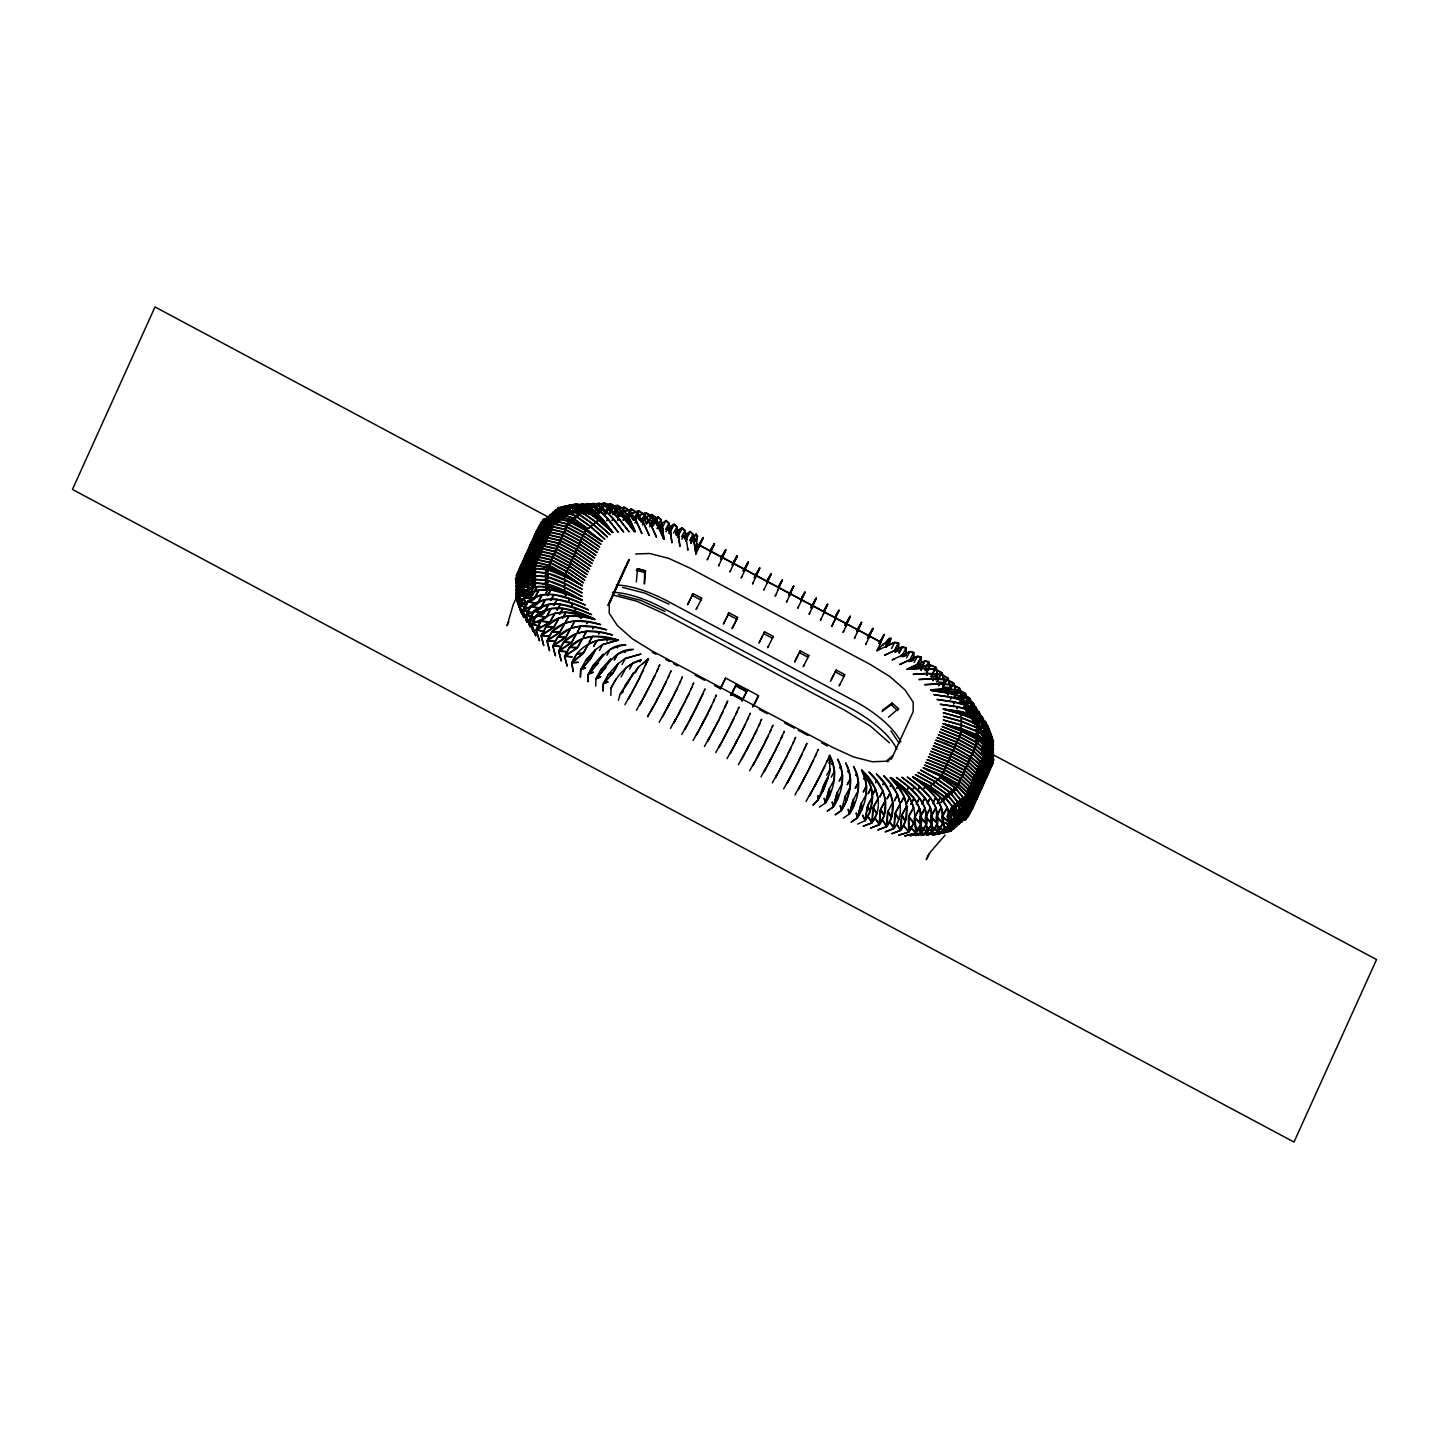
<?xml version="1.0" encoding="UTF-8"?>
<svg xmlns="http://www.w3.org/2000/svg" width="1449" height="1449" viewBox="0 0 1449 1449"><rect width="100%" height="100%" fill="white"/><g stroke="black" fill="none" stroke-linecap="round" stroke-linejoin="round"><path stroke-width="1.5" d="M895.084 652.141L898.271 650.583L898.452 643.501L894.721 642.595L891.479 648.5M898.507 650.51L898.688 643.084L894.939 642.179L877.025 650.601L881.119 641.979M906.042 655.147L906.241 647.739L902.492 646.815L884.578 655.256L902.039 647.323L899.032 653.155L902.256 647.232L905.86 648.12M913.594 659.802L913.776 652.376L910.044 651.47L892.113 659.911L893.816 659.259M928.682 669.094L928.881 661.686L925.132 660.762L907.219 669.203L921.582 668.55L920.984 670.344L921.944 668.587L934.605 669.529M831.237 777.099L834.425 771.285L832.541 762.935M831.581 764.366L832.487 762.699L829.589 755.472L826.473 762.319M839.569 768.024L840.474 766.358L837.576 759.131C846.596 774.146 842.231 793.056 833.356 807.057L827.125 811.168L833.302 806.821L832.197 801.895L833.483 806.169L836.816 793.454L842.141 783.42L842.467 775.179L839.225 781.102L842.412 774.943L840.529 766.593M847.574 771.665L848.48 770.017L845.582 762.79C854.584 777.805 850.219 796.715 841.362 810.716L835.113 814.827L841.308 810.48L840.203 805.553L841.489 809.828L845.093 796.932L846.162 801.623L841.76 809.629M855.58 775.324L856.486 773.675L853.57 766.449C862.59 781.446 858.225 800.373 849.349 814.356M863.568 778.982L864.473 777.334L861.575 770.107C876.844 782.605 884.705 805.988 872.044 822.996L863.133 826.22L871.863 822.724L868.223 816.946L871.918 822.036L872.841 808.506L878.148 798.797M690.883 543.466L691.028 539.3M695.955 552.25L695.9 553.844L699.994 545.204M822.869 791.154L823.032 786.988L818.268 799.377L818.178 795.628L818.033 800.011L813.106 804.919L818.033 800.011L823.104 790.937L828.339 777.081M825.369 803.398C834.226 789.397 838.591 770.488 829.589 755.472L829.226 763.695L830.186 761.92M834.479 771.52L834.135 779.761L828.828 789.796L825.477 802.511L824.209 798.236L825.314 803.163L819.355 807.093M894.341 827.542L895.247 814.012L898.724 819.518M892.819 802.583L891.624 817.218L887.929 810.933M697.313 543.882L695.9 553.844L692.857 534.717M829.353 788.51L830.386 793.889M837.359 792.168L838.391 797.548M845.347 795.809L846.379 801.188L850.128 787.423M853.352 799.468L854.385 804.847M861.34 803.126L862.372 808.506M826.745 775.143L829.915 769.347L829.589 755.472M811.186 607.493L816.185 598.383L812.672 605.519M838.826 610.518L835.312 617.618M850.146 616.568L845.347 625.316L850.146 616.531L846.633 623.668M867.48 638.321L872.787 628.631L869.273 635.767M830.132 769.129C830.44 777.298 822.108 782.659 823.104 790.737L828.122 777.497L822.815 787.187M710.173 553.337L714.266 544.752M710.771 551.145L714.538 543.538L711.169 549.008M721.511 559.314L725.587 550.801M722.091 557.195L725.858 549.588L720.461 558.753M732.814 565.436L736.907 556.851M744.134 571.467L748.227 562.9M744.732 569.294L748.499 561.669L743.409 570.96L748.264 562.085M755.454 577.517L759.819 567.718L754.386 576.992M766.793 583.512L770.868 574.999M767.372 581.393L771.14 573.768L767.698 579.419M778.095 589.616L782.46 579.817L779.019 585.468M778.711 587.37L782.206 580.288L778.348 587.316M789.433 595.666L793.78 585.867L788.691 595.141L793.545 586.284L790.031 593.42M800.754 601.661L805.101 591.917L801.659 597.549M801.333 599.524L804.847 592.387L800.989 599.415M812.074 607.765L816.421 597.966L810.987 607.24M823.394 613.815L827.741 604.016L824.3 609.649M823.974 611.623L827.506 604.487L823.63 611.514M834.715 619.864L839.062 610.065L835.62 615.698M846.035 625.841L850.382 616.115L845.147 625.624M857.355 631.963L861.702 622.146L858.261 627.797M857.953 629.717L861.467 622.617L856.613 631.438M868.676 637.995L873.023 628.196L867.788 637.723M633.412 672.934L620.027 694.451L618.397 700.356M647.848 660.038L645.348 665.544M635.278 672.861L638.448 667.047L648.446 658.715L640.204 676.031M696.951 705.989L705.047 688.945L704.449 690.267M782.243 736.183L781.192 738.121L784.289 731.292L783.692 732.614M517.854 594.307L513.272 604.45L507.023 625.714L508.871 621.657M607.964 605.211L626.113 565.074M608.272 605.374L629.246 559.731L609.286 603.871L609.214 613.253L617.383 625.588L632.398 638.828L651.76 650.764L832.903 747.521L853.425 756.903L872.244 761.757L886.227 761.232L893.001 755.454L887.694 761.848M630.261 694.94L624.954 704.631M633.231 690.141L643.682 669.692M697.983 547.016L703.218 537.488L699.45 545.096M696.498 552.522L695.9 553.844L693.039 534.065L690.159 531.366L683.982 535.732L684.707 539.01M702.946 538.702L698.853 547.287M644.551 696.19L646.634 691.734M659.168 666.087L659.766 664.765L656.814 671.322M707.818 558.571L707.221 559.894L711.314 551.254M657.937 669.239L651.67 681.791M655.872 702.24L657.955 697.784M720.624 559.097L722.417 555.221M669.257 675.288L662.99 687.84M670.489 672.137L671.086 670.796L668.134 677.353M719.139 564.603L718.541 565.943L722.634 557.304M667.192 708.271L669.275 703.834M681.809 678.186L682.407 676.846L679.454 683.403M730.459 570.652L729.861 571.993L733.955 563.353M680.577 681.338L674.31 693.89M678.512 714.321L680.07 710.861M678.748 713.904L680.595 709.883M693.129 684.218L693.727 682.896L690.775 689.452M741.779 576.702L741.182 578.024L745.275 569.403M691.898 687.387L685.631 699.939M689.833 720.37L691.916 715.933M754.585 577.245L756.378 573.369M737.07 617.944L736.472 619.266L737.432 617.491M753.1 582.752L752.502 584.074L759.548 568.95M703.218 693.437L691.245 717.164M693.093 740.511L697.947 731.654M701.153 726.42L703.236 721.982M715.77 696.317L716.367 694.995L713.415 701.551M764.42 588.801L763.822 590.123L767.916 581.502M714.538 699.487L708.271 712.039M720.316 688.619L725.496 677.987L758.642 695.701L753.462 706.333M721.004 687.84L720.551 688.873L714.484 685.504M712.473 732.469L714.556 728.014M775.74 594.851L775.143 596.173L779.236 587.551M723.794 738.519L725.877 734.063M738.41 708.416L739.008 707.094L736.056 713.651M787.061 600.9L786.463 602.223L790.556 593.601M737.179 711.586L730.912 724.138M772.679 636.962L772.082 638.284L773.042 636.528M735.114 744.569L737.197 740.113M753.154 706.279L753.607 705.265M748.499 717.617L742.232 730.187M749.731 714.466L750.328 713.143L747.376 719.7M798.381 606.95L797.783 608.272L801.877 599.651M746.434 750.618L748.517 746.163M761.051 720.515L761.649 719.193L758.552 726.021L759.511 724.265M809.701 612.999L809.103 614.322L813.197 605.7M759.819 723.667L753.552 736.237M757.755 756.668L759.33 753.208L753.208 764.927M757.99 756.251L759.837 752.212M772.371 726.565L772.969 725.243L770.017 731.799M821.022 619.049L820.424 620.371L824.517 611.732M771.14 729.716L764.873 742.286M808.307 655.999L807.709 657.321L808.669 655.546M769.075 762.717L771.158 758.262M782.46 735.766L776.193 748.336M772.335 782.84L777.189 773.983M780.395 768.767L782.478 764.311M795.012 738.664L795.628 737.342L792.657 743.898M843.662 631.148L843.064 632.47L847.158 623.831M793.78 741.816L787.513 754.368M831.364 679.418L833.99 673.984M854.982 637.18L854.385 638.52L858.478 629.88M844.206 675.18L843.608 676.502L844.568 674.745M803.036 780.848L805.119 776.41M817.653 750.745L818.268 749.423L815.298 755.98M866.303 643.229L865.705 644.551L869.798 635.93M816.421 753.915L810.154 766.467M811.386 791.715L806.079 801.406M814.356 786.898L821.076 774.001M879.996 644.044L884.343 634.245L879.253 643.537L884.107 634.662L880.575 641.871L699.469 545.041M827.741 759.964L821.329 772.806M928.954 853.66L926.237 859.692L930.475 851.94L945.074 835.149M835.62 618.198L831.744 626.421L835.838 617.781M702.095 695.502L703 693.854M719.592 718.088L727.688 701.044L724.735 707.601M798.834 760.417L806.948 743.373L803.978 749.93M655.002 675.741L645.964 692.966M666.323 681.791L657.285 699.016M677.643 687.84L668.605 705.065M688.963 693.89L679.925 711.115M711.604 705.989L702.566 723.214M720.986 687.695L725.695 678.295M730.749 695.303L736.382 684.019M722.924 712.039L713.886 729.264M736.653 684.163L731.021 695.448M747.593 690.014L741.96 701.298M734.245 718.088L725.206 735.313M752.647 707.021L758.298 695.719M745.565 724.138L736.527 741.345M756.885 730.187L747.847 747.394M768.205 736.237L759.167 753.444M779.526 742.268L770.488 759.493M790.846 748.318L781.808 765.543M802.166 754.368L793.128 771.592M813.487 760.417L804.449 777.642M824.807 766.467L816.439 782.46M693.111 593.818L687.478 604.831L692.749 594.253M729.028 612.999L723.395 624.03L728.666 613.434M764.637 632.036L759.004 643.048L762.464 635.767M800.246 651.054L794.613 662.084L798.091 654.785M836.164 670.253L830.531 681.265M793.798 770.361L787.332 782.822M628.685 698.4L640.186 676.81M640.005 704.449L646.109 692.713M651.507 682.859L639.625 705.21M651.326 710.499L662.827 688.909M668.75 704.812L659.132 722.363M674.147 694.959L662.265 717.309M673.966 722.598L685.468 700.99M685.286 728.648L691.39 716.911M696.788 707.04L684.906 729.408M696.607 734.697L707.873 713.506M708.108 713.089L696.226 735.458M707.927 740.747L714.031 729.01M719.428 719.139L707.547 741.508M719.247 746.796L725.369 735.06M730.749 725.188L718.867 747.557M730.568 752.828L736.69 741.109M742.069 731.238L730.187 753.607M748.01 747.159L738.374 764.692M753.389 737.287L741.508 759.638M764.71 743.337L752.828 765.688M764.529 770.977L770.651 759.258M776.03 749.387L764.148 771.737M775.849 777.026L781.971 765.289M787.35 755.436L775.469 777.787M787.169 783.076L793.291 771.339M798.671 761.486L786.789 783.837M798.49 789.125L804.612 777.389M809.991 767.535L798.109 789.886M809.81 795.175L815.932 783.438M821.311 773.567L809.43 795.936M532.417 539.589L540.223 525.444L549.334 530.316L535.822 533.467M552.377 526.802L537.941 530.551L547.523 535.659L556.615 518.633L568.696 521.441L565.454 527.364M535.098 559.314L529.917 545.096L538.974 528.215L548.084 533.087L534.572 536.239M558.916 515.753L563.987 506.48L576.901 503.727L587.062 507.947L600.429 519.122L612.764 532.471L598.31 519.956L596.934 521.441L597.912 519.684L583.476 509.468L579.817 515.101L583.059 509.179L572.156 505.393L567.356 514.123L558.336 508.074L571.703 505.23L566.396 514.92M520.952 588.475L516.55 596.499L530.135 592.17L516.17 586.374L520.752 599.542L515.717 586.193L520.807 576.919C541.618 564.657 563.951 578.93 582.19 589.272L565.69 580.614L564.277 582.19L565.237 580.433L548.881 573.84L545.186 579.564L548.41 573.641L536.257 572.192L531.475 580.94L521.26 577.1L535.75 572.138L530.443 581.828L516.858 586.139L525.824 590.268M531.855 571.54L536.637 562.792L548.718 565.599M561.107 519.43L566.414 509.74L553.047 512.584L562.067 518.633L566.867 509.885L577.771 513.689L574.547 519.611L578.187 513.978L592.623 524.176L591.663 525.951L593.021 524.466L607.475 536.981L593.257 524.049L578.006 513.272L566.631 509.323L552.649 512.294L547.559 521.568L549.008 527.418M564.204 516.333L569.059 507.476L555.692 510.32L564.712 516.387L569.511 507.639L580.415 511.443L577.191 517.347L580.832 511.714L595.267 521.93L594.289 523.687L595.666 522.22L610.12 534.717L595.901 521.785L580.651 511.026L569.276 507.059L555.293 510.03L550.203 519.322L552.123 527.11M526.078 586.193L516.206 582.733L520.771 595.901L515.753 582.552L520.825 573.279C541.654 561.017 563.969 575.289 582.226 585.631L565.726 576.956L564.295 578.549L565.599 575.869L582.226 585.631L566.088 574.329L548.954 565.182L536.365 562.248L521.278 566.179M567.211 513.87L571.268 506.462L582.842 503.727L591.572 507.947L602.693 519.122L612.764 532.471L600.194 519.557L598.89 521.024L599.85 519.249L587.189 508.671L583.585 514.286L587.678 506.57L593.583 512.529L589.471 513.344M571.359 513.852L576.666 504.143L564.349 506.77L572.283 513.055L577.064 504.324L586.827 508.364M572.645 513.671L576.72 506.262L588.294 503.528L597.024 507.748L608.145 518.923L618.216 532.272L607.91 519.34L606.66 520.807L607.62 519.05L597.097 508.454L593.565 514.069L599.306 503.709L607.692 507.766L604.45 513.671L607.982 508.056L618.524 518.651L617.546 520.408L618.814 518.941L629.101 531.874L619.031 518.525L607.91 507.331L599.198 503.129L587.606 505.846L583.549 513.272M573.261 513.381L576.774 506.969L582.697 512.928M545.476 571.504L551.671 560.31L567.899 568.986L566.939 570.761L568.352 569.222L584.726 580.107L568.588 568.805L551.453 559.658L538.865 556.742L523.759 560.654M577.318 513.834L582.625 504.143L571.558 506.752L578.187 513.055M546.001 571.631L550.421 563.081L566.65 571.739L565.69 573.514L567.102 571.993L583.476 582.86L567.338 571.576L550.203 562.411L537.615 559.495L522.509 563.426M578.097 513.471L582.969 504.306L591.355 508.364L588.457 514.449L593.112 506.371L599.035 512.33M578.712 513.181L582.226 506.77L588.149 512.729L584.019 513.544M582.752 513.634L588.077 503.944L577.01 506.552L583.621 512.855L588.421 504.107L596.789 508.164M588.203 513.435L593.51 503.745L582.462 506.353L589.073 512.656M589 513.073L593.855 503.908L602.241 507.965L598.998 513.87L602.53 508.255L613.072 518.851L612.094 520.608L613.362 519.14L623.668 532.073L613.597 518.724L602.476 507.53L593.746 503.328L582.154 506.063M593.655 513.236L598.962 503.546L587.896 506.154L594.525 512.457M584.418 532.127L585.378 530.352L569.149 521.694L563.48 533.015M584.925 532.254L586.483 529.718L602.186 541.473L586.7 529.302L570.218 519.267L558.046 515.772L543.321 519.195L533.667 536.818L538.611 551.453L534.12 537.072L543.683 542.18L534.808 536.891L548.302 533.739M596.282 514.051L600.339 506.625L610.609 503.709L617.89 507.748L626.765 518.633L634.553 531.674L624.247 518.742L622.998 520.209L623.958 518.452L613.434 507.856L609.902 513.471L613.144 507.567L604.758 503.509L599.977 512.258L593.347 505.955L604.414 503.346L599.56 512.203M596.843 513.743L600.339 507.331L605.066 513.127M564.44 576.267L565.4 574.51L549.171 565.834M564.947 576.394L565.853 574.746L578.731 583.766M605.066 513.834L610.373 504.125L600.574 506.915L605.881 513.037L610.663 504.288L617.654 508.164L614.43 514.069L617.89 508.454L626.294 518.76L625.334 520.517L626.529 519.05L634.553 531.674L624.483 518.325L613.362 507.132L604.631 502.93L593.058 505.647M605.591 513.942L608.634 508.382L617.528 505.158L623.324 508.834L629.844 519.195L635.296 531.692L629.627 519.611L628.486 521.097L629.446 519.34L623.269 509.541L619.846 515.174M605.936 513.888L608.58 509.07L610.898 512.747M554.532 613.452L549.225 623.161L536.873 629.717L544.607 631.601L536.239 630.061L539.517 640.875L535.858 629.989L540.93 620.697C556.507 607.131 577.68 612.366 594.833 619.466L582.281 616.803L580.958 618.542L581.918 616.785L569.258 615.825L565.671 621.73L568.914 615.807L559.151 618.017L554.351 626.765L546.418 626.403L558.734 618.107L553.427 627.797L541.926 635.296L548.809 636.238L541.346 635.694L543.737 645.529L540.984 635.658L546.074 626.385C559.06 613.036 578.495 613.869 594.833 619.466L580.669 615.028L579.763 616.694M612.456 514.431L617.292 505.574L608.797 508.653L610.627 511.533M612.746 514.467L617.528 505.719L623.088 509.251M613.199 513.942L615.227 510.229L624.139 507.005L629.917 510.7L636.455 521.06L641.889 533.558L636.22 521.477L635.079 522.962L636.039 521.205L629.862 511.388L626.457 517.039L629.699 511.117L624.139 507.585M613.416 514.141L615.173 510.936L618.651 516.442M619.049 516.297L623.903 507.44L615.408 510.501L619.339 516.315M620.534 515.826L622.563 512.113L631.474 508.907L637.252 512.584L643.791 522.944L649.224 535.442L643.555 523.361L642.414 524.846L643.392 523.089L637.198 513.272M620.752 516.025L622.509 512.819L625.986 518.325M626.674 518.199L631.474 509.468L637.035 513L633.793 518.923M627.87 517.71L629.898 514.015L638.81 510.791L644.588 514.467L651.126 524.828L656.56 537.325L650.891 525.244L649.75 526.73L650.728 524.973L644.533 515.156M628.087 517.909L629.844 514.703L633.322 520.209M579.31 616.731L580.27 614.956L566.106 612.347L562.466 618.198L565.708 612.275L554.967 613.416L550.185 622.146L541.328 620.77M634.01 520.1L638.81 511.352L644.37 514.884L641.364 520.97M635.205 519.611L637.252 515.898L646.145 512.674L651.923 516.351L658.462 526.712L663.914 539.209L661.052 519.448L658.172 516.75L651.941 520.879L649.895 524.574M635.423 519.793L637.18 516.587L639.498 520.263M642.106 521.694L644.135 517.981L651.778 514.377L656.216 517.655L663.914 539.209L658.226 527.128L657.085 528.613L658.063 526.856L651.869 517.058L648.464 522.691L651.706 516.768L646.145 513.236L641.056 521.948L645.91 513.091L637.415 516.17L640.15 520.499M642.269 521.875L644.008 518.651L646.363 523.832M646.707 523.669L651.561 514.812L644.244 518.235L646.942 523.669M627.019 563.063L628.812 559.803M588.113 644.207L582.806 653.897L572.5 662.483L578.187 662.338L571.975 662.918L573.116 671.611L571.685 662.954C578.821 644.733 599.632 635.55 618.27 640.114L602.603 644.751L599.415 650.547M662.066 527.907L665.942 520.825M636.328 581.918L637.542 568.877L645.366 570.888L644.407 572.645L643.61 570.707M665.888 531.892L667.935 528.179L674.165 524.067L677.045 526.766L679.907 546.527L678.802 535.985M669.094 533.341L673.948 524.484L676.828 527.182L673.586 533.087M669.275 533.323L674.057 524.592L667.989 528.414L668.713 531.692M595.684 679.092L600.774 669.8L610.735 658.679M678.06 535.224L681.936 528.142L675.977 532.073L676.719 535.351M595.738 686.083L595.919 679.001L600.81 676.81L596.354 678.494C607.258 666.812 614.267 648.681 633.358 649.406L625.841 650.945L624.936 652.611M678.223 535.242L682.044 528.233L684.816 530.841L681.573 536.746M617.473 654.133L614.231 660.038L617.691 654.042L625.606 651.036M681.899 539.209L683.928 535.496M686.047 538.883L689.941 531.783M618.053 663.751L612.746 673.441L603.907 683.149L608.127 681.881L603.454 683.656L603.056 691.155L603.237 683.729L608.308 674.455L618.288 663.334M686.21 538.883L690.05 531.892L692.821 534.482L689.688 540.531M686.808 539.644L685.902 541.31L686.754 539.408L684.87 531.058M610.79 688.384C616.984 675.741 627.037 663.588 641.164 659.838L640.023 661.903M616.079 679.02L611.007 688.293L610.826 695.393M697.367 536.673L694.198 542.469L697.367 536.474L696.009 534.482M696.19 545.947L697.603 536.039L696.172 533.975L691.264 538.666M697.784 546.762L699.849 542.958M698.128 546.762L702.982 537.905M627.87 683.059L633.177 673.368M628.305 699.161L633.376 689.887M710.427 551.037L714.303 543.955L711.097 549.171M636.491 710.264L641.346 701.407M720.769 558.861L725.623 550.004M700.555 600.067L701.515 598.31M697.078 607.692L696.118 609.449L701.841 598.274L692.966 593.529L692.006 595.285L700.881 600.031M652.666 707.456L647.594 716.73L656.017 701.986M736.943 556.054L732.089 564.911L737.179 555.619L733.411 563.244L736.599 557.448M743.065 570.942L745.13 567.139M670.452 728.412L675.306 719.555M673.586 723.359L678.657 714.085M754.277 577.843L759.584 568.135M681.773 734.462L686.627 725.605M767.028 581.284L770.904 574.184M704.413 746.561L709.267 737.704M768.604 645.91L767.644 647.667L773.368 636.473L764.492 631.746L763.532 633.503L772.389 638.23M747.322 689.869L742.123 700.121L731.51 694.27L731.908 693.075L742.54 698.925M715.734 752.611L720.588 743.735M727.054 758.642L731.908 749.785M810.879 608.073L816.185 598.383M804.213 664.928L803.253 666.685L808.977 655.509L800.12 650.764L799.142 652.521L808.017 657.266M749.694 770.741L754.549 761.884M834.95 617.564L838.826 610.482M761.015 776.791L765.869 767.934M844.984 625.298L847.013 621.585M840.13 684.127L839.17 685.884L844.876 674.691L836.019 669.963L835.059 671.72L843.916 676.448M783.655 788.89L788.51 780.033M867.607 637.469L869.654 633.684M872.787 628.667L867.933 637.488M794.976 794.94L799.83 786.082M878.945 643.428L880.974 639.715M885.737 644.733L888.98 638.828L890.809 638.538L886.027 647.395L889.106 644.57L891.117 638.121L889.197 638.411L882.658 645.493M886.353 645.765L885.448 647.413L886.571 645.674L894.504 642.668M894.486 650.456L898.308 643.465L894.576 650.583M900.698 656.741L901.676 654.966L909.592 651.978M902.129 655.238L906.005 648.156L905.824 655.238L902.709 656.415M909.682 659.893L913.558 652.793L913.377 659.893L908.704 661.65M892.059 703.254L891.099 705.011L892.982 704.504M916.166 666.16L920.948 657.411L917.362 656.542L914.12 662.447M844.821 797.113L850.146 787.079L850.472 778.837L847.23 784.742L850.418 778.602L848.534 770.252M888.491 717.201L898.308 708.76M916.257 666.305L921.093 657.448M919.119 668.17L921.147 664.457M843.336 818.069L849.295 814.121L848.19 809.212L849.476 813.487L852.809 800.772L858.134 790.737L858.46 782.496L855.218 788.401L858.406 782.261L856.522 773.911M924.77 669.184L928.646 662.102L928.465 669.184L925.35 670.362M926.491 672.807L930.439 665.435L935.728 667.609L930.946 676.339L937.304 675.958L935.945 667.699L931.091 676.556M891.407 759.131L913.16 711.713L913.232 702.294L905.009 689.887L889.903 676.556L870.414 664.548L689.289 567.791L668.641 558.336L649.695 553.482L635.64 553.989M935.311 679.599L937.068 676.375L931.164 676.937M935.565 679.653L937.594 675.94L936.181 667.283L930.675 665.019L919.554 666.069L907.219 669.203L921.818 668.134L935.185 669.13L942.14 672.716L944.875 682.588M857.736 824.083L865.035 820.641L862.59 815.226L865.144 819.971L867.208 806.785L872.515 797.095L870.125 811.368L867.679 805.463L872.461 796.733L871.302 787.93L868.06 793.853L871.193 787.676L867.027 778.493L866.049 780.25L866.9 778.222L861.575 770.107C874.598 783.728 876.047 805.59 865.162 820.913M936.833 681.736L941.633 672.988L934.949 669.565M937.05 681.99L941.904 673.133L944.513 682.551L938.916 682.135M942.538 686.174L944.295 682.968L938.952 682.57M942.901 687.152L947.755 678.295L950.381 687.714L942.701 686.898L947.483 678.15L940.818 674.727M948.389 691.336L950.146 688.13L944.802 687.732M948.697 691.445L952.174 685.015L939.513 684.073L938.535 685.83L939.151 684.037L924.77 684.689L939.387 683.62L952.754 684.616L959.691 688.203L962.444 698.074L960.397 701.769M948.552 692.061L953.333 683.312L946.668 679.889M948.769 692.314L953.605 683.457L956.231 692.876L950.635 692.459M954.239 696.498L955.996 693.292L950.671 692.894M954.547 696.607L958.024 690.177L945.364 689.235L944.404 690.992L945.002 689.199L930.638 689.851L945.237 688.782L958.604 689.778L965.559 693.365L968.294 703.236L966.266 706.931M954.619 697.476L959.473 688.619L962.082 698.038L954.402 697.223L959.202 688.474L952.518 685.051M900.155 804.467L894.848 814.157L893.942 827.687L890.229 822.597L893.888 828.375L885.158 831.871L894.051 828.647C906.712 811.639 898.851 788.274 883.582 775.758L891.063 784.543L890.266 786.572L891.244 784.815L897.42 794.613L894.359 800.808L897.601 794.885L900.064 804.086L895.283 812.817L898.96 819.102M960.089 701.66L961.846 698.454L954.746 697.929M960.017 703.49L965.324 693.781L967.932 703.2L960.27 702.385L965.052 693.636L958.387 690.213M964.219 708.126L969.526 698.436L973.04 708.833L964.436 706.985M965.07 708.434L967.715 703.616L960.596 703.091M913.685 807.763L908.378 817.453L908.704 831.273L903.759 825.894L908.704 831.98L898.67 835.167L908.94 832.269L914.029 822.996C917.905 804.032 905.064 788.365 890.918 777.642L900.753 786.97L900.028 789.017L900.988 787.26L909.392 797.566L906.386 803.778L909.628 797.856L913.522 807.365L908.74 816.113L913.794 822.706M967.968 712.999L973.275 703.308L977.423 714.592L968.131 711.821L972.931 703.091L964.563 697.585L961.321 703.508L964.146 697.458L948.878 693.346L947.918 695.103L948.443 693.238L931.309 690.503L948.678 692.803L964.799 697.168L973.493 702.892L977.84 714.719L973.782 722.127M968.421 717.273L972.804 709.249L964.853 707.782L966.284 711.586M960.524 732.922L961.43 731.256L946.74 725.551M969.363 716.331L973.438 708.905L969.761 698.02L961.792 693.31L946.849 690.557L930.638 689.851L946.614 690.974L946.034 692.821L947.012 691.046L961.176 693.654L958.332 699.65L961.575 693.727L969.218 698.255L963.839 707.673L966.646 701.642L951.377 697.512L950.417 699.269L950.961 697.404L933.808 694.669L951.196 696.969L967.298 701.334L976.01 707.058L980.357 718.885L975.702 727.326L979.705 719.175L971.12 716.875M960.904 733.266L961.882 731.51L978.111 740.167M940.546 777.062L941.452 775.414L923.285 767.843L941.687 774.998L958.821 784.144L968.186 792.947L973.13 807.582L968.041 816.856L952.935 820.786M972.804 723.033L978.618 712.057L970.25 706.551L967.026 712.473L969.834 706.442L954.565 702.312L953.605 704.087L954.148 702.204L936.996 699.469L954.366 701.787L970.486 706.134L979.198 711.857L983.545 723.685L980.484 729.264M973.656 721.982L978.963 712.292L983.11 723.576L973.837 720.805M976.825 726.782L982.15 717.092L986.298 728.376L977.006 725.605L981.806 716.875L973.438 711.368M980.249 728.811L982.875 723.993L974.308 721.674M980.466 730.767L985.32 721.91L989.468 733.194L980.194 730.423L984.976 721.674L976.626 716.168M974.942 745.981L979.071 738.211L988.2 745.981L983.418 754.712L993.434 759.656L988.58 746.307L983.273 755.998L988.127 768.296L980.738 764.873M981.879 735.041L987.186 725.333L991.732 737.36L982.042 733.828L986.823 725.08L978.039 718.776L974.797 724.699L977.586 718.632L961.665 713.288L960.687 715.045L961.212 713.125L943.353 709.086L960.741 711.405L976.843 715.752L985.555 721.493L989.902 733.303L983.038 745.8L987.838 757.537L982.313 755.309M982.549 735.223L986.063 728.793L977.495 726.492M982.657 735.911L986.715 728.503L982.368 716.675L973.674 710.952L957.554 706.587L940.184 704.286L957.318 707.021L956.775 708.887L957.753 707.13L973.022 711.26L970.196 717.291L975.775 707.474L979.922 718.758L970.649 715.987L975.431 707.257L967.081 701.751M954.963 790.122L962.335 776.284L971.319 784.742M955.344 790.484L958.586 784.561L967.57 793.02M987.113 746.778L992.185 737.505L987.421 724.917L978.274 718.36L961.448 712.709L943.353 709.086L961.665 714.448L961.158 716.404L962.136 714.629L978.492 721.222M982.766 757.61L987.548 748.879L978.564 740.421L971.573 754.621M950.598 817.634L958.876 824.064L945.291 827.325L959.274 824.354L964.364 815.062L960.524 799.486L952.373 789.651L937.141 778.874L920.64 770.089L936.905 779.29L936.344 781.337L937.304 779.58L951.739 789.777L948.914 795.99L952.156 790.067L959.981 799.522L955.181 808.252L963.965 814.791L960.289 799.902L954.982 809.611L958.713 823.358L947.519 815.515L952.047 806.278L944.223 796.823L940.981 802.746L943.824 796.533L929.37 786.336L928.411 788.093L928.972 786.046L912.707 776.845L924.824 786.463L924.136 788.528L925.114 786.771L935.637 797.367L932.703 803.579L935.927 797.656L941.216 807.365L936.434 816.095L942.81 822.869L941.433 807.763L936.126 817.453L937.666 831.418L931.508 825.894L937.72 832.143L926.436 835.167L938.01 832.432L943.1 823.159C945.654 802.04 928.465 787.441 912.707 776.845L929.207 785.63L944.44 796.407L952.591 806.242L956.431 821.818L951.359 831.11L937.358 834.081L950.942 830.82L942.43 824.807L950.779 830.114L947.048 816.367L952.373 806.658L956.032 821.547M962.788 801.768L971.699 785.086L976.409 799.069L966.537 793.491L974.199 779.58L978.908 793.545L969.037 787.966M627.96 682.769L620.552 693.763L623.251 691.499L620.172 694.306M638.538 666.775L625.026 685.449M642.903 663.787L648.446 658.715M595.648 649.387L585.668 660.509L580.596 669.782L580.415 677.208L580.814 669.71L585.487 667.935L581.266 669.203L590.105 659.494L595.412 649.804L585.903 660.418L590.902 658.335L595.684 649.605L602.603 644.407L618.27 640.114C601.915 634.517 582.48 633.666 569.493 647.033L564.422 656.306L567.157 666.178L564.766 656.343L572.228 656.886L565.345 655.944L576.847 648.446L582.154 638.755L569.837 647.051L577.771 647.413L582.57 638.665L592.333 636.455L589.091 642.378L592.677 636.473L605.338 637.433L604.378 639.19L605.7 637.451L618.27 640.114L607.964 639.516L607.059 641.183M603.182 654.024L593.221 665.163L588.149 674.437L587.95 681.863L588.366 674.346L593.257 672.155L588.819 673.857C599.705 662.175 606.714 644.026 625.805 644.769L618.288 646.308L617.383 647.957M581.266 668.858L590.123 659.15L585.668 660.853M596.372 678.168L605.211 668.46L600.755 670.144M603.925 682.823L612.764 673.097L608.308 674.799M878.728 649.967L877.025 650.601L883.709 643.447M598.455 662.99L593.438 665.073M606.008 667.645L600.991 669.728M621.096 676.937L625.877 668.188L632.561 663.425M877.025 650.601L878.148 649.587M606.968 655.202L610.138 649.387L618.071 646.381M622.056 664.493L625.244 658.697L640.911 654.06L625.244 658.353L618.325 663.551L613.543 672.282L608.544 674.383M629.609 669.148L632.796 663.334L640.712 660.327M675.922 531.837L682.171 527.708L685.051 530.425L687.895 550.185L687.496 548.392M982.585 748.264L986.66 746.633L982.911 745.366M981.516 749.024L985.248 747.521M895.174 651.76L898.271 650.583M902.636 656.777L905.589 655.654M917.145 656.614L899.666 664.548L917.597 656.125L921.329 657.031L920.93 664.53L917.815 665.725M910.171 661.432L913.142 660.309M917.724 666.087L920.695 664.946M925.277 670.724L928.248 669.601M521.205 584.4L535.695 579.437L530.388 589.127L516.804 593.456L525.77 597.568L516.116 593.673L520.698 606.841L515.663 593.492L520.752 584.219C541.564 571.975 563.896 586.229 582.136 596.571L565.635 587.914L564.222 589.489L565.182 587.733L548.827 581.14L545.132 586.863L548.374 580.94L536.202 579.491L530.841 588.294L516.895 582.498L530.479 578.187L535.786 568.479L521.278 573.46L531.493 577.282L536.275 568.551L548.447 570L545.204 575.923L548.899 570.182L565.255 576.774M981.897 752.973L986.044 751.542M980.973 753.625L988.562 751.017L993.652 741.743L988.616 728.394L979.18 720.986L961.901 714.031L943.353 709.086L960.506 711.821L959.962 713.705L960.922 711.93L976.191 716.06L973.384 722.091M983.943 755.907L988.091 754.476M982.839 756.613L988.544 754.675L993.616 745.384L988.598 732.035L979.144 724.645L961.882 717.69L943.335 712.745L961.647 718.106L961.14 720.044L962.1 718.287L978.455 724.88L975.684 730.984L978.926 725.061L987.983 732.162L983.201 740.91L993.163 745.203L988.363 732.451L983.056 742.16L987.856 753.878L982.35 751.651M983.907 759.548L988.055 758.135L982.259 755.798M980.919 760.924L988.508 758.316L993.597 749.042L988.562 735.694L979.126 728.286L961.846 721.33L943.299 716.386L961.611 721.747L961.104 723.703L962.082 721.928L978.437 728.521L975.648 734.625L978.89 728.72L987.964 735.82M981.824 763.913L988.037 761.776L982.241 759.457M980.901 764.565L988.49 761.975L993.561 752.683L988.544 739.334L979.089 731.944L961.828 724.989L943.281 720.044L961.593 725.406L961.085 727.344L962.045 725.587L978.401 732.18L975.63 738.284L978.872 732.361L987.946 739.461L983.146 748.209L993.108 752.502L988.309 739.769L983.002 749.459L987.801 761.178L982.295 758.95M979.723 768.278L988.001 765.434L982.223 763.098M977.079 769.528L988.453 765.615L993.543 756.342L988.508 742.993L979.071 735.603L961.792 728.63L943.245 723.685L961.683 730.151M975.883 772.661L988.363 768.93C971.391 758.678 955.978 745.112 935.764 740.24L953.931 747.811L953.424 749.821L954.384 748.064L970.613 756.74M975.485 773.132L988.816 769.147L993.905 759.874L988.816 745.873L979.289 737.776L961.901 729.735L943.245 723.685L961.575 729.046L961.049 731.002M539.988 524.792L555.094 520.861L567.682 523.777L584.816 532.942L600.955 544.244L584.581 533.359L583.168 534.88L584.128 533.123L567.899 524.447M554.858 521.278L540.441 525.027L550.584 530.135M538.738 527.545L553.844 523.632L566.432 526.548L583.567 535.695L599.705 546.998L583.331 536.112L581.918 537.633L582.878 535.876L566.65 527.201L559.731 541.292M553.627 524.049L539.191 527.798L549.334 532.906M537.488 530.316L552.594 526.385L565.182 529.302L582.317 538.467L598.455 549.751L582.081 538.883L580.669 540.405L581.629 538.63L565.4 529.972M536.257 533.069L551.344 529.139L563.933 532.055L581.067 541.22L597.205 552.522L580.832 541.636L579.419 543.158L580.379 541.401L564.15 532.725L558.481 544.045M551.127 529.555L536.71 533.304L546.834 538.412M535.007 535.822L550.095 531.91L562.683 534.826L579.817 543.973L595.956 555.275L579.582 544.389L578.169 545.911L579.129 544.154L562.9 535.478L555.981 549.569M549.877 532.326L535.46 536.076L545.585 541.183M533.757 538.593L548.845 534.663L561.433 537.579L578.568 546.744L594.706 558.028L578.332 547.161L576.919 548.682L577.879 546.907L561.651 538.249L554.732 552.323M548.628 535.079L534.21 538.829L544.335 543.936M532.508 541.346L547.613 537.416L560.183 540.332L577.318 549.497L593.456 560.799L577.1 549.914L575.67 551.435L576.648 549.678L560.401 541.002M547.378 537.833L532.96 541.582L543.085 546.69M531.258 544.099L546.364 540.187L558.934 543.103L576.068 552.25L592.206 563.552L575.851 552.667L574.42 554.206L575.398 552.431L559.151 543.755L553.482 555.076M546.128 540.604L531.711 544.353L541.835 549.461M530.008 546.871L545.114 542.94L557.684 545.856L574.818 555.021L590.957 566.305L574.601 555.438L573.17 556.959L574.148 555.184L557.919 546.527L552.232 557.847M544.878 543.357L530.461 547.106L540.586 552.214M528.758 549.624L543.864 545.693L556.434 548.61L573.569 557.774L589.707 569.077L573.351 558.191L571.92 559.712L572.898 557.956L556.67 549.28L549.732 563.353M543.629 546.11L529.211 549.859L539.336 554.985M527.508 552.377L542.614 548.465L555.184 551.381L572.319 560.528L588.457 571.83L572.101 560.944L570.689 562.484L571.649 560.709L555.42 552.033M542.379 548.881L527.961 552.63L538.104 557.738M526.259 555.148L541.365 551.218L553.935 554.134L571.087 563.299L587.207 574.583L570.852 563.715L569.439 565.237L570.399 563.462L554.17 554.804L548.483 566.124M541.129 551.634L526.712 555.384L536.854 560.491M525.009 557.901L540.115 553.971L552.703 556.905L569.837 566.052L585.976 577.354L569.602 566.468L568.189 567.99L569.149 566.233L552.92 557.557L547.251 568.877M539.879 554.406L525.462 558.137L535.605 563.263M538.63 557.159L524.212 560.908L534.355 566.016M537.398 559.912L522.962 563.661L533.105 568.769L539.137 557.267L551.218 560.075M536.148 562.683L521.712 566.414L531.294 571.54L540.386 554.514L552.467 557.322M977.26 775.143L987.566 772.462L977.984 767.354M977.224 775.505L988.019 772.715M973.945 778.439L986.316 775.233L976.753 770.107M973.819 778.837L986.769 775.469M972.569 781.591L985.519 778.222M971.464 783.963L983.817 780.739L976.155 776.664M971.319 784.344L984.269 780.993M970.214 786.716L982.567 783.511L974.905 779.417M970.069 787.115L983.02 783.746M971.029 788.944L981.317 786.264L973.674 782.17M970.993 789.307L981.77 786.499M967.715 792.241L980.067 789.017L972.424 784.941M967.588 792.621L980.52 789.27M966.465 794.994L978.818 791.788L969.254 786.662M966.338 795.392L979.27 792.023M967.28 797.222L977.568 794.541L968.004 789.433M967.244 797.584L978.021 794.777M966.03 799.975L976.336 797.294L968.675 793.219M963.839 800.899L976.789 797.548M960.651 803.815L975.086 800.065L965.505 794.94M960.433 804.231L975.539 800.301M961.466 806.024L973.837 802.818L966.175 798.725M959.184 806.984L974.289 803.054M973.04 805.825L957.934 809.737L972.587 805.572L964.925 801.496M971.79 808.578L956.684 812.509L971.337 808.343L961.756 803.235M955.67 814.845L970.087 811.096L960.524 805.988M955.434 815.262L970.54 811.349M953.17 820.369L967.588 816.62L958.024 811.512M537.072 530.714L550.584 527.563L541.473 522.691M550.801 528.215L537.289 531.366L546.418 536.239M533.323 538.992L546.834 535.84L537.724 530.968L528.668 547.867L533.612 562.502L529.12 548.102L538.702 553.21L529.809 547.921L543.321 544.77L551.616 529.682L563.697 532.489M547.07 536.492L533.558 539.644L542.433 544.933L532.87 539.825M532.073 541.745L545.585 538.593L536.474 533.721M530.823 544.516L544.335 541.365L535.224 536.492L527.418 550.62L532.363 565.255M529.591 547.269L543.085 544.118L533.975 539.245L524.936 556.144L529.863 570.779L525.371 556.38L534.953 561.487L526.059 556.199L539.571 553.047L547.867 537.959L559.948 540.767M528.342 550.022L541.854 546.871L532.725 541.998L523.687 558.897L528.631 573.532L524.14 559.133L533.703 564.259L524.81 558.97L538.322 555.818L546.635 540.712L558.698 543.52M542.071 547.541L528.559 550.692L537.452 555.981L527.871 550.855L532.598 564.838M527.092 552.793L540.604 549.642L531.475 544.77M525.842 555.547L539.354 552.395L530.225 547.523L522.437 561.651L527.382 576.285L522.89 561.904L532.453 567.012L523.56 561.723L537.072 558.571M524.592 558.3L538.104 555.148L528.976 550.276L519.937 567.175L524.882 581.81L520.39 567.428L529.954 572.536L521.06 567.247L534.572 564.096L542.886 548.99L554.967 551.797M523.343 561.071L536.854 557.919L527.726 553.047L518.688 569.946L523.632 584.563L519.811 572.174M522.093 563.824L535.605 560.672L526.494 555.8M520.843 566.577L534.355 563.426L525.244 558.553L517.438 572.699L522.383 587.334L517.891 572.935L527.454 578.042L518.579 572.753L532.091 569.62M519.593 569.348L533.105 566.197L523.995 561.324L516.188 575.452L521.133 590.087M519.829 570L533.323 566.849L541.636 551.761L553.717 554.55M518.344 572.101L531.855 568.95L522.745 564.078L517.094 574.855L530.606 571.703L521.495 566.831M530.841 572.373L517.329 575.525L526.44 580.397M552.504 525.896L539.336 528.577L548.12 533.92M564.132 514.612L553.717 516.514L558.1 508.49L566.215 514.232M553.88 517.221L564.313 515.301M563.752 517.184L551.236 519.466L557.738 524.049M559.024 519.811L548.591 521.712L553.464 525.154M545.947 523.977L558.463 521.676L563.77 511.986L550.403 514.83L559.423 520.879L564.222 512.149L575.144 515.935L571.902 521.857L575.543 516.224L589.978 526.44L589.019 528.197L590.377 526.712L604.831 539.227L590.612 526.295L575.362 515.518L564.005 511.569L550.004 514.54L544.915 523.813L547.324 533.558M563.57 514.522L559.731 515.21L564.114 507.186L571.232 513.127L567.392 513.834M607.674 639.552L597.133 640.549L593.601 646.489L596.843 640.585L588.457 644.062L583.675 652.793L577.064 653.644M553.518 525.081L543.755 519.448L557.811 516.206L549.551 530.986L536.039 534.138L544.933 539.426L535.369 534.301L539.861 548.7L534.916 534.065L541.238 522.038L556.344 518.108L568.914 521.024L586.066 530.189L602.186 541.473M946.306 679.853L933.645 678.911L932.685 680.668L933.301 678.875L918.92 679.527L933.536 678.458L946.903 679.454L953.84 683.04L956.575 692.912M906.567 657.81L909.809 651.887L913.413 652.756M564.693 577.517L565.146 575.651L548.682 568.026L544.987 573.732L548.229 567.809L535.985 565.69L531.203 574.42L520.916 569.964L535.478 565.599L530.171 575.289L516.532 579.02L525.552 583.73L515.844 579.238L520.481 593.003L515.391 579.02L520.463 569.747L535.713 565.182L548.447 567.392L565.834 575.434L582.226 585.631M555.365 521.405L567.447 524.212M554.116 524.158L566.197 526.965M564.947 529.718L552.866 526.911L544.57 542.017L531.058 545.168L539.952 550.457L530.37 545.349L534.427 557.322M562.447 535.242L550.366 532.435L540.821 550.294L527.309 553.446L536.202 558.734L526.621 553.627L531.113 568.008L526.168 553.373M549.117 535.188L561.198 537.996M557.467 546.273L545.385 543.484L535.822 561.324L522.31 564.476L531.203 569.765L521.64 564.657L526.132 579.057L521.187 564.422M544.136 546.237L556.217 549.044M537.887 560.038L549.968 562.828M928.501 662.066L924.915 661.179L921.673 667.101L924.679 661.269L907.219 669.203L930.149 665.453L927.197 671.34M564.712 530.243L569.982 519.684L558.3 516.333L545.82 539.263L532.308 542.415L541.202 547.704L531.62 542.578L536.112 556.977L531.167 542.343M560.98 538.521L570.417 519.937L586.048 529.446L585.577 531.366M622.4 587.352L644.714 593.076L669.021 604.197M618.433 594.615L640.73 600.357L665.037 611.46M612.655 594.978L636.528 601.118L663.66 613.507L844.785 710.282L870.396 726.058L889.451 742.848M977.187 715.009L968.62 712.709L970.287 716.838M535.406 617.328L526.82 615.01L539.789 609.304L545.096 599.614L531.258 606.044L540.785 608.345L545.567 599.596L557.032 599.451L553.79 605.374L557.448 599.56L572.717 603.69L571.757 605.465L573.134 603.798L588.475 609.848C570.689 601.48 548.61 592.587 530.823 605.917L525.752 615.191L530.099 627.019L526.168 615.318L535.17 617.745M982.567 734.77L991.514 737.776L982.983 753.1L987.783 764.837L982.259 762.609M943.245 723.685L961.665 730.839L978.799 740.004L988.146 748.807L993.09 763.424L984.269 779.906L979.542 767.01L988.671 771.882M982.295 752.158L992.855 756.577L988.453 764.601L983.654 752.864M923.285 767.843L941.035 775.885L957.535 785.919L966.483 795.284L971.047 810.426M926.636 769.89L940.799 776.302L940.274 778.33L941.904 775.65L958.133 784.326M937.575 680.632L940.455 674.691L927.795 673.749L926.835 675.506L927.451 673.713L913.069 674.365L927.668 673.296L941.035 674.292L947.99 677.878L950.725 687.75M699.306 545.331L880.431 642.106M558.191 522.365L155.007 306.953L72.45 489.436L1293.993 1142.047L1376.55 959.564L981.335 748.427M975.612 745.692L959.383 737.016L958.423 738.791L958.93 736.78L940.763 729.209L959.166 736.364L976.3 745.511L985.646 754.313L990.591 768.948L983.02 782.677L978.292 769.781L987.421 774.654M974.362 748.463L958.133 739.787L957.173 741.544L957.68 739.533L939.513 731.962L957.916 739.117L975.05 748.282L984.414 757.084L989.341 771.719L980.538 788.184L975.811 775.287L984.922 780.16M973.112 751.216L956.883 742.54L955.923 744.315L956.431 742.305L938.264 734.734L956.666 741.888L973.8 751.035L983.165 759.837L988.109 774.472L979.289 790.955L974.561 778.059L983.672 782.931M983.074 758.081L992.637 763.188L987.928 749.224L980.267 763.134L990.138 768.713L985.429 754.73M971.862 753.969L955.634 745.293L954.674 747.068L955.181 745.058L937.014 737.487L955.416 744.641L972.551 753.788L981.915 762.591L986.86 777.225M989.921 769.129L980.792 764.257L985.519 777.153L991.17 766.376L982.042 761.504L986.769 774.382M969.381 759.493L953.134 750.817L952.174 752.592L952.681 750.582L934.514 743.011L952.917 750.165L970.051 759.312L979.415 768.115L984.36 782.75L975.539 799.232L970.812 786.336L979.922 791.208M978.22 766.938L987.349 771.81L983.291 760.761M546.182 536.655L536.619 531.548L541.328 545.512M968.131 762.246L951.884 753.571L950.924 755.346L951.45 753.335L933.265 745.764L951.667 752.919L968.801 762.065L978.166 770.868L983.11 785.503L974.289 801.985L969.562 789.089L978.673 793.961M976.97 769.691L986.099 774.563L981.371 761.667M966.881 765.018L950.653 756.342L949.675 758.099L950.2 756.088L932.015 748.517L950.417 755.672L967.552 764.837L976.916 773.639L981.861 788.274M986.171 777.407L977.061 772.534L981.788 785.43M975.72 772.462L984.849 777.334L980.122 764.438M965.632 767.771L949.403 759.095L948.425 760.87L948.95 758.859L930.765 751.288L949.167 758.443L966.302 767.59L975.666 776.392L980.611 791.027L973.04 804.738L968.312 791.842L977.441 796.715M975.503 772.878L985.066 777.986L972.714 781.192L977.351 793.889L968.24 789.017M976.3 776.193L983.599 780.087L978.872 767.191M964.382 770.524L948.153 761.848L947.175 763.623L947.7 761.613L929.515 754.041L947.918 761.196L965.07 770.361L974.416 779.145L979.361 793.78L970.54 810.263L965.813 797.367L974.942 802.239M975.05 778.946L982.35 782.84L977.622 769.944M963.132 773.295L946.903 764.619L945.925 766.376L946.451 764.384L928.266 756.795L946.668 763.949L963.82 773.114L973.167 781.917L978.111 796.552L965.994 818.594L961.611 805.246L970.377 810.571M982.422 785.684L973.311 780.812L978.039 793.708L985.61 779.997L980.665 765.362M973.8 781.699L981.1 785.612L976.372 772.715M961.882 776.048L945.654 767.372L944.694 769.147L945.201 767.137L927.016 759.566L945.436 766.72L962.571 775.867L971.917 784.67L976.861 799.305M981.172 788.437L972.062 783.565L976.789 796.461M970.739 783.492L979.85 788.365L975.123 775.469M960.633 778.801L944.404 770.144L943.444 771.9L943.951 769.89L925.784 762.319L944.187 769.473L961.321 778.638L970.667 787.423L975.612 802.058L965.958 819.699L951.232 823.104L965.523 819.428L956.322 813.831L965.324 818.757L960.941 805.39L970.45 787.858L975.159 801.822L965.288 796.244M969.49 786.246L978.6 791.118L973.873 778.222M959.383 781.572L943.154 772.897L942.194 774.654L942.701 772.661L924.534 765.072L942.937 772.226L960.071 781.391L969.417 790.194L974.362 804.829L969.29 814.103L954.185 818.015L968.838 813.867L959.274 808.741L968.62 813.197L963.893 800.301M968.82 792.748L976.101 796.642L971.373 783.746M976.191 799.486L967.063 794.613L971.79 807.51M965.74 794.523L974.851 799.395L970.124 786.517M966.32 798.272L973.601 802.166L968.874 789.27M973.692 804.992L964.563 800.12L969.29 813.016M965.07 801.025L972.351 804.919L967.642 792.023M972.442 807.763L963.313 802.891L968.041 815.787M961.991 802.8L971.12 807.673L966.392 794.795M521.64 570.978L528.704 575.289L521.06 571.196M735.965 685.323L746.633 691.028M960.741 805.572L969.87 810.444L965.143 797.548M735.694 685.92L746.362 691.626M958.242 811.078L967.371 815.95L962.643 803.072M526.204 580.814L516.641 575.706L521.368 589.671M731.673 693.654L742.359 699.541L731.6 693.962M652.177 652.213L656.071 654.296M665.797 659.494L669.692 661.577M673.586 663.66L677.552 665.906M695.013 675.089L704.739 680.306M759.312 709.449L767.101 713.614M784.615 722.979L794.36 728.177M798.254 730.26L807.981 735.458M821.547 742.83L827.415 745.963M547.885 534.337L538.666 528.722L542.814 543.61L538.231 528.468M941.234 776.555L956.865 786.064M585.831 530.606L598.709 539.608M557.43 524.411L550.62 519.593L552.178 525.969M553.083 525.462L547.976 521.857L549.008 526.096M651.724 514.938L655.98 518.072L652.738 523.995M978.944 721.421L988.019 728.521L983.237 737.251L993.181 741.562L988.399 728.811L983.074 738.501L986.28 746.326M975.829 744.116L978.6 737.994L962.136 730.368L961.176 732.125L962.027 729.227L978.383 735.82L975.594 741.924L978.836 736.02L987.91 743.12L983.128 751.868L993.09 756.161L988.29 743.409M559.857 515.916L562.701 518.307M974.072 749.097L976.861 742.939L960.633 734.263L959.673 736.038L960.18 734.027L942.013 726.456L960.415 733.611L977.55 742.757L986.896 751.56L991.841 766.195M970.323 757.374L976.065 745.945L985.048 754.386M969.091 760.127L974.815 748.698L983.799 757.157M966.592 765.652L973.565 751.451L982.549 759.91M965.342 768.405L971.065 756.976L980.067 765.434M964.092 771.176L969.834 759.729L978.818 768.187M961.593 776.682L968.584 762.5L977.568 770.94M960.343 779.453L967.334 765.253L976.318 773.712M959.093 782.206L964.835 770.777L973.819 779.218M666.051 520.934L668.822 523.524L665.58 529.446M658.063 517.275L660.835 519.865L657.592 525.788M977.314 743.174L986.298 751.633L981.516 760.381L991.388 765.96L986.678 751.977L977.767 768.658L987.657 774.237L982.929 760.254L975.268 774.164L985.157 779.743L980.43 765.778M972.315 754.223L981.317 762.663M966.085 768.006L975.068 776.465M972.569 781.989L963.585 773.531L953.696 791.879L959.836 781.808L968.82 790.266M961.085 779.055L970.069 787.495M591.645 508.653L602.168 519.249L601.208 521.006L602.476 519.539L612.764 532.471L598.546 519.539L583.295 508.762L571.92 504.813L557.937 507.784L552.848 517.058L554.297 522.908M571.341 507.168L577.245 513.127M957.3 786.336L965.885 795.32M677.788 537.525L678.748 535.768L676.864 527.418M669.782 533.866L670.76 532.109L668.877 523.759M661.795 530.207L662.754 528.45L660.871 520.1M890.881 730.785L899.358 743.591M979.017 765.887L988.906 771.466L984.179 757.501L976.517 771.411L986.407 776.99L981.679 763.007L972.786 779.689L982.657 785.267L977.93 771.303L970.287 785.213L980.158 790.792L975.431 776.809M974.018 776.936L983.907 782.514L979.18 768.531L971.536 782.442L981.408 788.021L976.68 774.056L967.787 790.719L977.658 796.298L972.949 782.333L961.104 804.068L970.613 810.154L966.248 795.7M964.038 798.997L973.909 804.575L969.2 790.611M876.953 813.45L873.258 807.165L878.04 798.417L875.576 789.234L872.334 795.157L875.413 788.962L869.219 779.145L868.259 780.92L869.056 778.874L861.575 770.107C870.595 785.104 866.212 804.014 857.355 818.015L851.106 822.144L857.301 817.779L856.196 812.871L857.482 817.127L860.815 804.43L866.14 794.378L866.466 786.137L863.224 792.06L866.411 785.919L864.528 777.57M656.089 518.325L663.914 539.209L662.809 528.686M982.35 735.422L980.665 731.292L989.25 733.611L983.183 744.551L993.126 748.861L988.345 736.11M971.971 718.939L973.637 723.069M520.952 602.784L516.152 590.033L525.788 593.927L516.84 589.797L530.425 585.487L535.732 575.778L521.223 580.759L531.439 584.581L536.221 575.851L548.392 577.3L545.15 583.222L548.845 577.481L565.219 584.074L564.241 585.849L565.671 584.255L582.172 592.931C563.915 582.589 541.6 568.316 520.771 580.578L515.699 589.852L520.716 603.201M536.166 531.312L541.111 545.947M534.898 545.82L537.362 554.224L534.536 545.856M553.246 517.347L554.822 523.723M545.331 524.103L547.939 534.735M545.82 539.1L542.687 526.349L547.758 517.076L561.125 514.232L556.271 523.089L561.578 514.395L572.5 518.199L569.258 524.103L572.898 518.47L587.334 528.686L586.374 530.443L587.968 528.541L572.717 517.782L561.361 513.815L547.36 516.786L542.27 526.078L545.639 539.698M675.741 532.489L676.448 535.623M660.726 528.034L659.983 524.755L666.178 520.408L669.058 523.107L671.901 542.868L670.815 532.344M659.748 525.172L660.454 528.305M651.76 521.513L652.467 524.647M896.859 749.26A66.364 24.325 28.7 0 0 847.14 706.478L665.997 609.703A66.364 24.325 28.7 0 0 612.366 592.315M616.332 585.052A66.364 24.325 28.7 0 1 669.981 602.44L851.106 699.215A66.364 24.325 28.7 0 1 900.843 741.997M644.624 572.5L644.37 583.983L645.584 570.743L637.325 568.624L636.365 570.381L644.624 572.5M691.264 538.883L691.101 543.248L695.955 534.391L691.264 538.883M873.24 808.361L872.334 821.891L876.717 813.867L873.24 808.361M880.177 810.389L879.253 823.92L875.558 818.83L879.199 824.608L870.487 828.103L879.38 824.879C892.041 807.872 884.18 784.489 868.911 771.991L876.391 780.776L875.594 782.804L876.554 781.047L882.749 790.846L879.688 797.041L882.912 791.118L885.393 800.319L880.594 809.049L884.288 815.334L885.484 800.681L880.177 810.389M880.575 810.245L879.67 823.775L884.053 815.751L880.575 810.245M887.513 812.273L886.607 825.803L882.894 820.714L886.534 826.491L877.822 829.987L886.716 826.763C899.376 809.756 891.515 786.372 876.247 773.875L883.727 782.659L882.93 784.688L883.908 782.931L890.084 792.73L887.023 798.924L890.247 793.001L892.729 802.203L887.513 812.273M887.911 812.128L887.005 825.658L891.389 817.634L887.911 812.128M901.459 816.022L900.535 829.553L896.84 824.463L900.481 830.241L891.751 833.736L900.644 830.512C913.323 813.505 905.462 790.122 890.175 777.624L897.674 786.39L896.877 788.437L897.837 786.68L904.031 796.479L900.952 802.674L904.194 796.751L906.657 805.934L901.876 814.682L905.553 820.967L906.766 806.314L901.459 816.022M901.858 815.878L900.934 829.408L905.335 821.384L901.858 815.878M867.553 806.622L865.488 819.808L869.889 811.784L867.553 806.622M829.1 789.614L825.767 802.329L830.15 794.306L829.1 789.614M837.105 793.273L833.773 805.988L838.156 797.964L837.105 793.273M853.099 800.572L849.766 813.287L854.149 805.264L853.099 800.572M861.086 804.231L857.754 816.946L862.155 808.922L861.086 804.231M736.78 619.212L732.035 628.631L737.74 617.455L728.883 612.71L727.923 614.467L736.78 619.212M543.52 519.865L539.137 527.889L552.304 525.208L543.52 519.865M550.167 515.246L545.784 523.27L558.282 520.97L550.167 515.246M520.698 570.381L516.297 578.405L529.954 574.655L520.698 570.381M552.812 513L548.428 521.006L560.926 518.724L552.812 513M521.06 573.876L516.659 581.9L530.243 577.571L521.06 573.876M555.456 510.736L551.073 518.76L563.57 516.478L555.456 510.736M521.024 577.517L516.641 585.541L530.225 581.23L521.024 577.517M521.006 581.176L516.605 589.2L530.189 584.871L521.006 581.176M556.108 518.525L551.272 527.382L541.691 522.274L556.108 518.525M520.97 584.816L516.587 592.84L530.171 588.529L520.97 584.816M520.716 587.877L515.645 597.151L520.662 610.5L516.098 597.332L525.752 601.226L516.786 597.097L530.37 592.786L535.677 583.078L521.169 588.059L531.385 591.88L536.166 583.15L548.338 584.599L545.096 590.522L548.791 584.78L565.164 591.373L564.186 593.148L565.617 591.554L582.118 600.23C563.86 589.888 541.546 575.615 520.716 587.877M522.183 592.116L517.094 601.389L521.857 613.978L517.547 601.534L526.947 604.686L518.217 601.263L531.566 596.245L536.873 586.555L522.618 592.261L532.58 595.322L537.362 586.591L549.243 587.225L546.001 593.148L549.696 587.388L565.617 592.732L564.657 594.488L566.07 592.876L582.118 600.23C563.987 590.866 541.6 579.22 522.183 592.116M522.401 592.677L517.999 600.701L531.348 595.684L522.401 592.677M524.466 596.3L519.394 605.573L523.723 617.401L519.811 605.7L528.813 608.127L520.463 605.392L533.431 599.687L538.738 589.997L524.882 596.427L534.427 598.727L539.209 589.978L550.656 589.834L547.432 595.756L551.091 589.942L566.36 594.072L565.382 595.847L566.776 594.181L582.118 600.23C564.331 591.862 542.252 582.969 524.466 596.3M524.665 596.843L520.263 604.867L533.232 599.162L524.665 596.843M527.653 601.118L522.564 610.391L526.911 622.219L522.998 610.5L532 612.945L523.65 610.21L536.619 604.505L541.926 594.796L528.07 601.226L537.615 603.545L542.397 594.796L553.844 594.651L550.602 600.556L554.279 594.76L569.529 598.89L568.569 600.647L569.964 598.998L585.305 605.03C567.519 596.68 545.44 587.769 527.653 601.118M527.834 601.643L523.451 609.667L536.42 603.961L527.834 601.643M531.022 606.461L526.639 614.485L539.589 608.779L531.022 606.461M534.011 610.735L528.921 620.009L533.268 631.836L529.356 620.118L538.358 622.563L530.008 619.828L542.977 614.122L548.283 604.414L534.427 610.844L543.973 613.162L548.754 604.414L560.202 604.269L556.977 610.174L560.636 604.378L575.905 608.508L574.927 610.264L576.322 608.616L591.663 614.648C573.876 606.298 551.797 597.386 534.011 610.735M534.21 611.261L529.809 619.284L542.777 613.579L534.21 611.261M536.51 614.901L531.439 624.175L535.786 636.002L531.855 624.284L540.857 626.729L532.526 623.994L545.476 618.288L550.801 608.58L536.945 615.01L546.472 617.328L551.272 608.58L562.719 608.435L559.477 614.34L563.136 608.544L578.405 612.673L577.445 614.43L578.839 612.782L594.162 618.814C576.394 610.464 554.315 601.552 536.51 614.901M536.71 615.427L532.326 623.45L545.295 617.745L536.71 615.427M541.093 621.204L536.71 629.21L549.062 622.653L541.093 621.204M546.201 626.819L541.799 634.843L553.301 627.363L546.201 626.819M551.924 631.547L546.853 640.82L549.588 650.692L547.197 640.856L554.659 641.4L547.776 640.458L559.296 632.959L564.603 623.269L552.286 631.565L560.22 631.927L565.001 623.179L574.764 620.969L571.522 626.892L575.108 620.987L587.769 621.947L586.809 623.704L588.131 621.965L600.701 624.628C584.345 619.031 564.911 618.198 551.924 631.547M552.051 631.981L547.668 640.005L559.169 632.525L552.051 631.981M557.774 636.709L552.703 645.982L555.438 655.854L553.047 646.019L560.528 646.562L553.645 645.62L565.146 638.121L570.453 628.431L558.137 636.727L566.07 637.089L570.852 628.341L580.614 626.131L577.372 632.054L580.977 626.149L593.637 627.109L592.659 628.866L593.981 627.127L606.551 629.79C590.196 624.193 570.779 623.36 557.774 636.709M557.901 637.143L553.518 645.167L565.019 637.687L557.901 637.143M631.239 509.323L626.385 518.181L622.744 512.403L631.239 509.323M563.643 641.871L558.553 651.144L561.306 661.016L558.916 651.181L566.378 651.724L559.495 650.782L570.997 643.284L576.304 633.593L563.987 641.889L571.92 642.251L576.702 633.503L586.465 631.293L583.241 637.216L586.827 631.311L599.488 632.271L598.528 634.028L599.832 632.289L612.402 634.952C596.046 629.355 576.63 628.504 563.643 641.871M563.77 642.305L559.368 650.329L570.87 642.849L563.77 642.305M638.574 511.207L633.72 520.064L630.08 514.286L638.574 511.207M569.62 647.468L565.219 655.491L576.738 648.011L569.62 647.468M576.829 654.06L572.446 662.084L582.752 653.499L576.829 654.06M657.937 517.166L653.101 526.023L651.978 521.097L657.937 517.166M593.221 665.489L588.819 673.513L597.658 663.805L593.221 665.489M883.039 709.775L882.079 711.531L891.081 704.739L897.674 710.535L898.634 708.778L892.041 702.982L883.039 709.775M903.035 787.26L902.347 789.325L903.325 787.568L913.848 798.164L910.914 804.376L914.156 798.453L919.445 808.162L914.645 816.892L921.021 823.666L919.662 808.56L914.337 818.25L915.877 832.233L909.718 826.691L915.931 832.94L904.647 835.964L916.221 833.229L921.31 823.956C923.882 802.837 906.676 788.238 890.918 777.642L903.035 787.26M908.469 787.061L907.798 789.125L908.777 787.368L919.3 797.964L916.348 804.177L919.59 798.254L924.879 807.962L920.097 816.693L926.454 823.467L925.096 808.361L919.789 818.051L921.31 832.016L915.17 826.491L921.383 832.74L910.099 835.765L921.673 833.03L926.762 823.757C929.316 802.637 912.127 788.039 896.37 777.443L908.469 787.061M913.921 786.861L913.25 788.926L914.21 787.169L924.752 797.765L921.799 803.978L925.042 798.055L930.33 807.763L925.549 816.493L931.906 823.267L930.548 808.162L925.241 817.852L926.762 831.817L920.622 826.292L926.835 832.541L915.533 835.566L927.125 832.831L932.196 823.557C934.768 802.438 917.579 787.839 901.803 777.244L913.921 786.861M919.372 786.662L918.702 788.727L919.662 786.97L930.204 797.566L927.251 803.778L930.493 797.856L935.782 807.564L930.982 816.294L937.358 823.068L936 807.962L930.693 817.653L932.214 831.617L926.074 826.093L932.268 832.342L920.984 835.367L932.576 832.632L937.648 823.358C940.22 802.239 923.013 787.64 907.255 777.044L919.372 786.662M927.088 786.463L926.472 788.528L927.432 786.753L940.093 797.348L937.213 803.561L940.455 797.638L947.121 807.347L942.339 816.077L950.019 822.851L947.392 807.745L942.085 817.435L944.82 831.4L937.467 825.876L944.929 832.124L932.395 835.149L945.291 832.414L950.363 823.141C951.178 800.174 930.041 787.169 912.707 776.845L927.088 786.463M931.616 783.8L931.055 785.847L932.015 784.09L946.469 794.287L943.625 800.5L946.867 794.577L954.692 804.014L949.892 812.762L958.677 819.283L955.018 804.412L949.693 814.103L953.424 827.868L945.074 822.543L953.587 828.574L940.003 831.817L954.003 828.846L959.075 819.573L955.235 803.996L947.085 794.161L931.852 783.384L915.351 774.599L931.616 783.8M934.261 781.554L933.699 783.601L934.659 781.826L949.095 792.042L946.269 798.236L949.512 792.313L957.336 801.768L952.536 810.516L961.321 817.037L957.644 802.166L952.337 811.857L956.068 825.604L947.718 820.297L956.231 826.31L942.647 829.571L956.648 826.6L961.719 817.327L957.88 801.75L949.729 791.897L934.496 781.138L917.996 772.335L934.261 781.554M913.558 823.123L909.157 831.146L908.849 817.327L913.558 823.123M939.785 776.628L938.988 779.091L939.948 777.334L954.384 787.532L951.558 793.744L954.8 787.821L962.625 797.258L958.097 806.513L962.933 797.656L966.61 812.527L961.52 821.818L947.936 825.061L961.919 822.09L967.008 812.817L963.168 797.24L955.018 787.405L939.785 776.628M920.785 824.083L916.402 832.106L914.862 818.124L920.785 824.083M926.237 823.883L921.836 831.907L920.314 817.924L926.237 823.883M931.671 823.684L927.288 831.708L925.766 817.725L931.671 823.684M937.123 823.485L932.739 831.509L931.218 817.526L937.123 823.485M942.574 823.286L938.173 831.309L936.652 817.327L942.574 823.286M992.963 741.979L988.562 750.002L983.762 738.266L992.963 741.979M949.783 823.267L945.4 831.291L942.665 817.308L949.783 823.267M992.927 745.619L988.544 753.643L983.744 741.924L992.927 745.619M967.95 793.364L963.096 802.221L972.677 807.347L967.95 793.364M992.909 749.278L988.508 757.302L983.708 745.565L992.909 749.278M992.873 752.919L988.49 760.942L983.69 749.224L992.873 752.919M955.797 821.963L951.413 829.987L947.682 816.222L955.797 821.963M958.441 819.699L954.058 827.723L950.327 813.976L958.441 819.699M961.085 817.453L956.702 825.477L952.971 811.73L961.085 817.453M993.217 760.073L988.816 768.097L983.962 755.78L993.217 760.073M963.73 815.207L959.347 823.231L955.616 809.466L963.73 815.207M992.42 763.605L988.019 771.629L983.291 758.733L992.42 763.605"/></g></svg>
